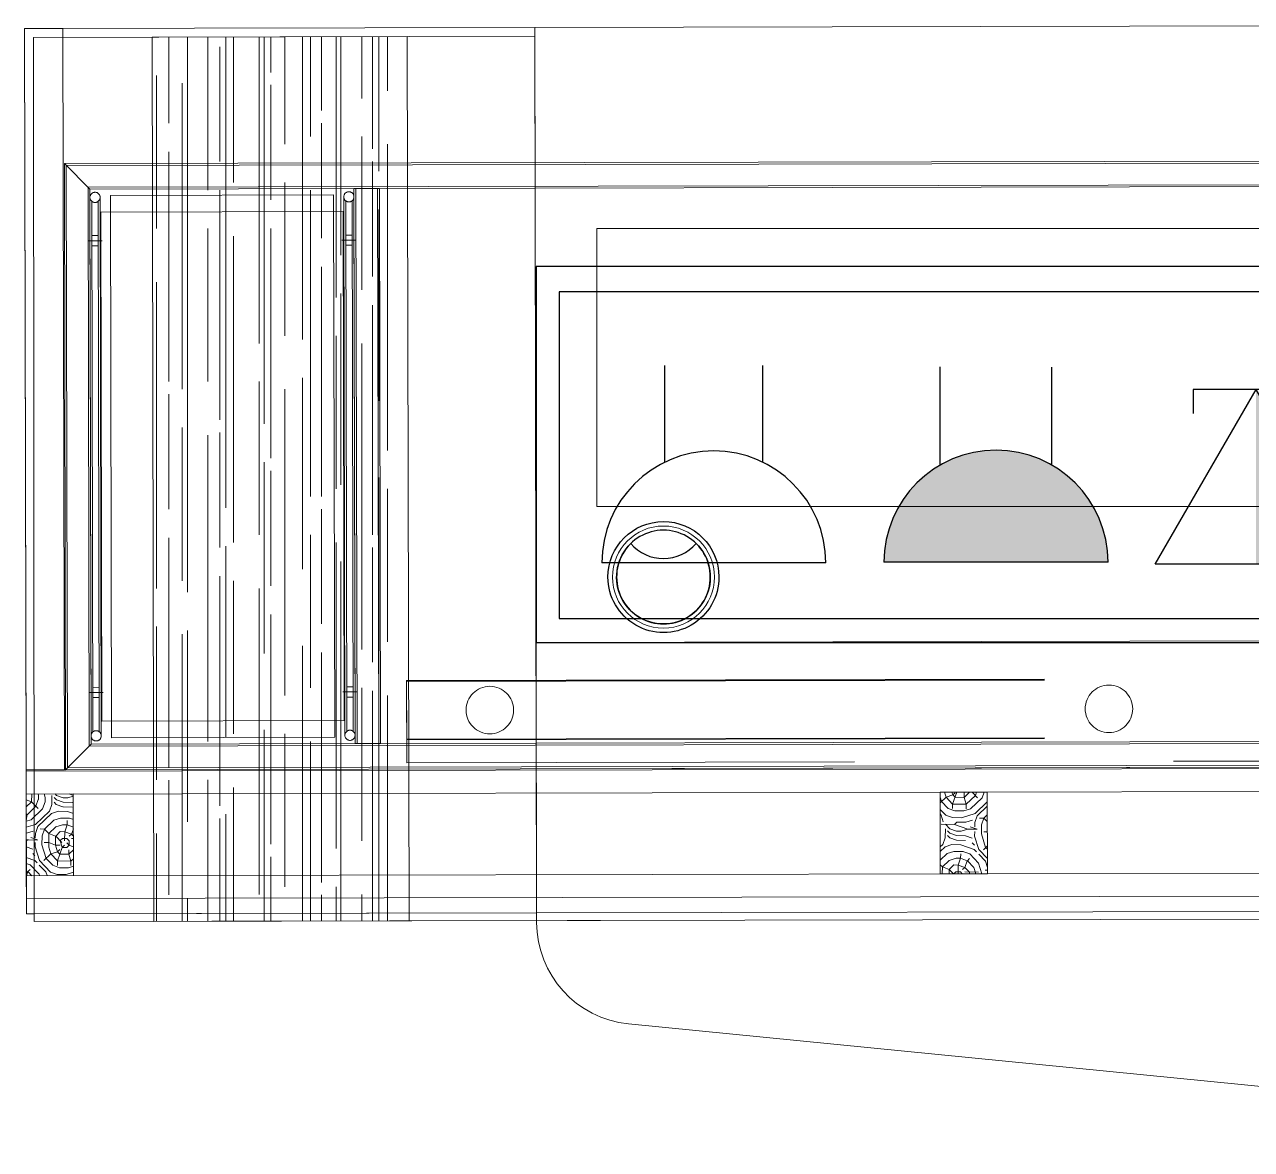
# Model space of a CAD drawing. Header units: inches. Extents: x 78 to 199, y 70 to 92.
# Drawn here: x 94.101 to 95.063, y 76.426 to 77.308 of the extents above; entities that cross this region are included whole.
import ezdxf
from ezdxf.enums import TextEntityAlignment as Align

# ---------------------------------------------------------------- set-up
doc = ezdxf.new("R2010")
doc.units = ezdxf.units.IN
doc.header["$MEASUREMENT"] = 0
for name, pattern in [('ACAD_ISO02W100', [15, 12, -3]), ('DASHED', [0.75, 0.5, -0.25]), ('DGN Style 5', [15.868117, 6.800621, -9.067495])]:
    doc.linetypes.add(name, pattern=pattern)
for name, color, linetype in [('1501', 6, 'Continuous'), ('A002_Pen02', 2, 'Continuous'), ('DIM', 152, 'Continuous'), ('EL. BLOCK', 3, 'Continuous'), ('ELE-OBJ', 7, 'Continuous'), ('ELEC-NORMAL', 7, 'Continuous'), ('Elevation', 1, 'Continuous'), ('L.C Risers', 130, 'Continuous'), ('PW', 4, 'Continuous')]:
    doc.layers.add(name, color=color, linetype=linetype)
for name, color, linetype, lineweight in [('A-FURNITURE', 2, 'Continuous', 0), ('ELECTRICAL', 3, 'Continuous', 9), ('FURN-LIGHT-EEE', 2, 'Continuous', 18), ('HATCH-EEE', 6, 'Continuous', 9)]:
    doc.layers.add(name, color=color, linetype=linetype, lineweight=lineweight)
doc.layers.add('GOLDCLADDING', color=7, linetype='Continuous', true_color=0xffc20a)
doc.styles.add('ROMANS', font='romans.shx')

# ---------------------------------------------------------------- blocks, each defined once
blk = doc.blocks.new('YJYJJYJTYJTY')
at = {"color": 252, "lineweight": 0, "ltscale": 3}
for p, q in [((-1.1351, 4.42137, -0.07909), (-0.7351, 4.42219, -0.07909)), ((-1.13366, 3.72736, -0.07909), (-1.1351, 4.42137, -0.07909)), ((-1.12808, 4.41438, -0.07909), (-0.73508, 4.41519, -0.07909)), ((-1.03508, 4.41457, -0.07909), (-0.83508, 4.41498, -0.07909)), ((-0.83508, 4.41498, -0.07909), (-0.83365, 3.72199, -0.07909)), ((0.3349, 4.42441, -0.07909), (-0.7351, 4.42219, -0.07909)), ((-0.7351, 4.42219, -0.07909), (-0.73366, 3.72819, -0.07909)), ((-0.7351, 4.42219, -0.07909), (-0.73389, 3.84119, -0.07909)), ((-0.73508, 4.41519, -0.07909), (-0.7351, 4.42219, -0.07909)), ((-0.73508, 4.41519, -0.07909), (-0.73366, 3.72819, -0.07909)), ((-1.12766, 3.72738, -0.07909), (-1.12808, 4.41438, -0.07909)), ((-1.03365, 3.72157, -0.07909), (-1.03508, 4.41457, -0.07909)), ((-0.73389, 3.84119, -0.07909), (0.3361, 3.84341, -0.07909)), ((-0.73366, 3.72819, -0.07909), (-1.13366, 3.72736, -0.07909)), ((-0.73366, 3.72819, -0.07909), (-1.12766, 3.72738, -0.07909)), ((-0.68365, 3.7223, -0.07909), (-1.12765, 3.72138, -0.07909)), ((-0.83365, 3.72199, -0.07909), (-1.03365, 3.72157, -0.07909))]:
    blk.add_line(p, q, dxfattribs=at)
at = {"color": 252, "linetype": 'DASHED', "lineweight": 0, "ltscale": 30}
for p, q in [((-1.1351, 4.42136, -0.07909), (-1.1051, 4.42142, -0.07909)), ((-1.13389, 3.84036, -0.07909), (-1.1351, 4.42136, -0.07909)), ((-1.1051, 4.42142, -0.07909), (-1.10389, 3.84043, -0.07909)), ((0.33611, 3.84241, -0.07909), (-1.13389, 3.83936, -0.07909)), ((-1.10389, 3.84043, -0.07909), (-1.13389, 3.84036, -0.07909)), ((-1.13389, 3.83936, -0.07909), (-1.13385, 3.82136, -0.07909)), ((-1.13385, 3.82136, -0.07909), (0.33614, 3.82441, -0.07909)), ((-1.09685, 3.82144, -0.07909), (-1.13385, 3.82136, -0.07909)), ((-1.13385, 3.82136, -0.07909), (-1.13372, 3.75736, -0.07909)), ((-1.09672, 3.75744, -0.07909), (-1.09685, 3.82144, -0.07909)), ((-0.41736, 3.82285, -0.07909), (-0.38036, 3.82292, -0.07909)), ((-0.41722, 3.75885, -0.07909), (-0.41736, 3.82285, -0.07909)), ((-0.38036, 3.82292, -0.07909), (-0.38022, 3.75892, -0.07909)), ((-1.13372, 3.75736, -0.07909), (0.33628, 3.76041, -0.07909)), ((-1.13372, 3.75736, -0.07909), (-1.09672, 3.75744, -0.07909)), ((-1.13368, 3.73936, -0.07909), (-1.13372, 3.75736, -0.07909)), ((-0.38022, 3.75892, -0.07909), (-0.41722, 3.75885, -0.07909)), ((0.33631, 3.74241, -0.07909), (-1.13368, 3.73936, -0.07909)), ((0.33631, 3.74241, -0.07909), (-1.13368, 3.73936, -0.07909)), ((-1.13368, 3.73936, -0.07909), (-1.13366, 3.72736, -0.07909)), ((-1.13366, 3.72736, -0.07909), (-1.12766, 3.72738, -0.07909)), ((-1.12766, 3.72738, -0.07909), (-1.12765, 3.72138, -0.07909)), ((-1.12765, 3.72138, -0.07909), (0.33035, 3.7244, -0.07909)), ((-0.73366, 3.72819, -0.07909), (0.33034, 3.7304, -0.07909))]:
    blk.add_line(p, q, dxfattribs=at)
at = {"color": 252, "linetype": 'ACAD_ISO02W100', "lineweight": 0, "ltscale": 3}
for p, q in [((-1.10388, 4.31543, -0.07909), (0.30412, 4.31834, -0.07909)), ((-1.08384, 4.29547, -0.07909), (-1.10388, 4.31543, -0.07909)), ((-1.10289, 3.84043, -0.07909), (-1.10388, 4.31543, -0.07909)), ((-1.10237, 4.31393, -0.07909), (0.30262, 4.31684, -0.07909)), ((-1.1014, 3.84193, -0.07909), (-1.10237, 4.31393, -0.07909)), ((-1.08534, 4.29697, -0.07909), (0.28566, 4.2998, -0.07909)), ((-1.08443, 3.85897, -0.07909), (-1.08534, 4.29697, -0.07909)), ((-1.08384, 4.29547, -0.07909), (0.28416, 4.2983, -0.07909)), ((-1.08293, 3.86047, -0.07909), (-1.08384, 4.29547, -0.07909)), ((-0.85684, 4.29594, -0.07909), (-0.87684, 4.2959, -0.07909)), ((-0.87684, 4.2959, -0.07909), (-0.87594, 3.8609, -0.07909)), ((-0.87444, 3.8609, -0.07909), (-0.87534, 4.2959, -0.07909)), ((-0.85744, 3.86094, -0.07909), (-0.85834, 4.29594, -0.07909)), ((-0.85594, 3.86094, -0.07909), (-0.85684, 4.29594, -0.07909)), ((-1.08293, 3.86047, -0.07909), (-1.10289, 3.84043, -0.07909)), ((0.28657, 3.86181, -0.07909), (-1.08443, 3.85897, -0.07909)), ((0.28506, 3.8633, -0.07909), (-1.08293, 3.86047, -0.07909)), ((-0.87594, 3.8609, -0.07909), (-0.85594, 3.86094, -0.07909)), ((0.3051, 3.84334, -0.07909), (-1.10289, 3.84043, -0.07909)), ((0.3036, 3.84484, -0.07909), (-1.1014, 3.84193, -0.07909))]:
    blk.add_line(p, q, dxfattribs=at)
at = {"color": 252, "linetype": 'DGN Style 5', "lineweight": 0, "ltscale": 3}
for p, q in [((-1.06782, 4.2905, -0.07909), (-0.89282, 4.29086, -0.07909)), ((-1.06695, 3.8655, -0.07909), (-1.06782, 4.2905, -0.07909)), ((-0.89282, 4.29086, -0.07909), (-0.89195, 3.86586, -0.07909)), ((-1.08295, 3.86697, -0.07909), (-1.08382, 4.28897, -0.07909)), ((-1.08146, 3.8701, -0.07909), (-1.08231, 4.28585, -0.07909)), ((-1.07732, 4.28586, -0.07909), (-1.07646, 3.87011, -0.07909)), ((-1.07582, 4.28898, -0.07909), (-1.07495, 3.86699, -0.07909)), ((-0.88482, 4.28938, -0.07909), (-0.88395, 3.86738, -0.07909)), ((-0.88331, 4.28626, -0.07909), (-0.88245, 3.87051, -0.07909)), ((-0.87746, 3.87052, -0.07909), (-0.87831, 4.28627, -0.07909)), ((-0.87595, 3.8674, -0.07909), (-0.87682, 4.2894, -0.07909)), ((-1.0753, 4.27749, -0.07909), (-0.8853, 4.27788, -0.07909)), ((-1.07447, 3.87849, -0.07909), (-1.0753, 4.27749, -0.07909)), ((-0.8853, 4.27788, -0.07909), (-0.88447, 3.87888, -0.07909)), ((-1.07425, 4.25499, -0.07909), (-1.08525, 4.25497, -0.07909)), ((-0.88625, 4.25538, -0.07909), (-0.87525, 4.2554, -0.07909)), ((-1.07352, 3.90099, -0.07909), (-1.08452, 3.90096, -0.07909)), ((-0.88552, 3.90138, -0.07909), (-0.87452, 3.9014, -0.07909)), ((-0.88447, 3.87888, -0.07909), (-1.07447, 3.87849, -0.07909)), ((-1.08145, 3.8701, -0.07909), (-1.08146, 3.8701, -0.07909)), ((-0.87746, 3.87052, -0.07909), (-0.87746, 3.87052, -0.07909)), ((-0.89195, 3.86586, -0.07909), (-1.06695, 3.8655, -0.07909))]:
    blk.add_line(p, q, dxfattribs=at)
at = {"color": 252, "linetype": 'DASHED', "lineweight": 0}
for p, q in [((-0.83554, 3.91029, -0.07909), (0.26555, 3.91256, -0.07909)), ((-0.83554, 3.90997, -0.07909), (0.26555, 3.91223, -0.07909)), ((-0.83554, 3.90997, -0.07909), (0.26555, 3.91223, -0.07909)), ((-0.83554, 3.90964, -0.07909), (0.26555, 3.91191, -0.07909)), ((-0.83554, 3.91029, -0.07909), (-0.83544, 3.86375, -0.07909)), ((-0.8354, 3.84579, -0.07909), (-0.83553, 3.9085, -0.07909)), ((-0.83544, 3.8644, -0.07909), (0.26565, 3.86667, -0.07909)), ((-0.83544, 3.86375, -0.07909), (0.26565, 3.86602, -0.07909)), ((0.26568, 3.84805, -0.07909), (-0.8354, 3.84579, -0.07909))]:
    blk.add_line(p, q, dxfattribs=at)
at = {"color": 252, "linetype": 'Continuous', "lineweight": 0}
for p, q in [((-1.1295, 3.82137, -0.07909), (-1.12962, 3.81534, -0.07909)), ((-1.12447, 3.82138, -0.07909), (-1.12421, 3.82054, -0.07909)), ((-1.12421, 3.82054, -0.07909), (-1.12428, 3.817, -0.07909)), ((-1.11979, 3.82139, -0.07909), (-1.11894, 3.81867, -0.07909)), ((-1.11895, 3.81867, -0.07909), (-1.11901, 3.81513, -0.07909)), ((-1.11361, 3.82033, -0.07909), (-1.11375, 3.81326, -0.07909)), ((-1.11118, 3.82141, -0.07909), (-1.11007, 3.82027, -0.07909)), ((-1.11008, 3.82027, -0.07909), (-1.10482, 3.81839, -0.07909)), ((-1.10126, 3.81833, -0.07909), (-1.09685, 3.8197, -0.07909)), ((-1.10001, 3.82143, -0.07909), (-1.09685, 3.82031, -0.07909)), ((-0.41735, 3.81889, -0.07909), (-0.41628, 3.81548, -0.07909)), ((-0.41268, 3.81895, -0.07909), (-0.41734, 3.81447, -0.07909)), ((-0.4139, 3.82285, -0.07909), (-0.41268, 3.81894, -0.07909)), ((-0.41268, 3.81895, -0.07909), (-0.40748, 3.81354, -0.07909)), ((-0.41267, 3.81895, -0.07909), (-0.40734, 3.82061, -0.07909)), ((-0.40805, 3.82287, -0.07909), (-0.40734, 3.82061, -0.07909)), ((-0.40417, 3.82287, -0.07909), (-0.40749, 3.81353, -0.07909)), ((-0.40554, 3.82234, -0.07909), (-0.40734, 3.82061, -0.07909)), ((-0.40734, 3.82061, -0.07909), (-0.40561, 3.81881, -0.07909)), ((-0.4056, 3.81881, -0.07909), (-0.39853, 3.81867, -0.07909)), ((-0.39415, 3.8229, -0.07909), (-0.39854, 3.81867, -0.07909)), ((-0.39847, 3.8222, -0.07909), (-0.39854, 3.81867, -0.07909)), ((-0.39854, 3.81867, -0.07909), (-0.39687, 3.81333, -0.07909)), ((-0.38967, 3.82027, -0.07909), (-0.39688, 3.81333, -0.07909)), ((-0.3922, 3.8229, -0.07909), (-0.38794, 3.81846, -0.07909)), ((-0.38874, 3.82291, -0.07909), (-0.38968, 3.82026, -0.07909)), ((-0.3828, 3.82292, -0.07909), (-0.38441, 3.81839, -0.07909)), ((-1.13384, 3.81684, -0.07909), (-1.12963, 3.81534, -0.07909)), ((-1.12962, 3.81534, -0.07909), (-1.13383, 3.81129, -0.07909)), ((-1.12615, 3.81174, -0.07909), (-1.13336, 3.80481, -0.07909)), ((-1.12089, 3.80987, -0.07909), (-1.1299, 3.8012, -0.07909)), ((-1.12962, 3.81534, -0.07909), (-1.12442, 3.80994, -0.07909)), ((-1.12429, 3.817, -0.07909), (-1.12616, 3.81173, -0.07909)), ((-1.11902, 3.81513, -0.07909), (-1.12089, 3.80986, -0.07909)), ((-1.11376, 3.81326, -0.07909), (-1.11563, 3.80799, -0.07909)), ((-1.11194, 3.815, -0.07909), (-1.11021, 3.8132, -0.07909)), ((-1.11188, 3.81853, -0.07909), (-1.11014, 3.81673, -0.07909)), ((-1.11022, 3.8132, -0.07909), (-1.10495, 3.81132, -0.07909)), ((-1.11015, 3.81673, -0.07909), (-1.10489, 3.81486, -0.07909)), ((-1.10494, 3.81133, -0.07909), (-1.09787, 3.81119, -0.07909)), ((-1.10487, 3.81486, -0.07909), (-1.0978, 3.81472, -0.07909)), ((-1.1048, 3.81839, -0.07909), (-1.10127, 3.81833, -0.07909)), ((-1.09782, 3.81472, -0.07909), (-1.09684, 3.81437, -0.07909)), ((-0.41733, 3.80935, -0.07909), (-0.41296, 3.80481, -0.07909)), ((-0.41628, 3.81548, -0.07909), (-0.41108, 3.81008, -0.07909)), ((-0.4111, 3.81008, -0.07909), (-0.40583, 3.8082, -0.07909)), ((-0.40748, 3.81354, -0.07909), (-0.40755, 3.81, -0.07909)), ((-0.40748, 3.81354, -0.07909), (-0.39687, 3.81333, -0.07909)), ((-0.39874, 3.80807, -0.07909), (-0.3934, 3.80973, -0.07909)), ((-0.39688, 3.81333, -0.07909), (-0.39695, 3.8098, -0.07909)), ((-0.3844, 3.81839, -0.07909), (-0.39341, 3.80973, -0.07909)), ((-0.38034, 3.81536, -0.07909), (-0.38994, 3.80613, -0.07909)), ((-0.38033, 3.8119, -0.07909), (-0.38821, 3.80432, -0.07909)), ((-1.13382, 3.80629, -0.07909), (-1.13336, 3.8048, -0.07909)), ((-1.13382, 3.80482, -0.07909), (-1.13336, 3.80481, -0.07909)), ((-1.13381, 3.79998, -0.07909), (-1.12989, 3.80121, -0.07909)), ((-1.13336, 3.8048, -0.07909), (-1.13343, 3.80127, -0.07909)), ((-1.11562, 3.808, -0.07909), (-1.12643, 3.7976, -0.07909)), ((-1.11388, 3.8062, -0.07909), (-1.1247, 3.7958, -0.07909)), ((-1.11222, 3.80086, -0.07909), (-1.11943, 3.79393, -0.07909)), ((-1.11388, 3.8062, -0.07909), (-1.10854, 3.80786, -0.07909)), ((-1.11221, 3.80086, -0.07909), (-1.10688, 3.80252, -0.07909)), ((-1.10854, 3.80786, -0.07909), (-1.10147, 3.80772, -0.07909)), ((-1.10688, 3.80252, -0.07909), (-1.09981, 3.80238, -0.07909)), ((-1.10162, 3.80065, -0.07909), (-1.10169, 3.79711, -0.07909)), ((-1.10149, 3.80772, -0.07909), (-1.09682, 3.80606, -0.07909)), ((-1.09982, 3.80238, -0.07909), (-1.09681, 3.80131, -0.07909)), ((-0.41732, 3.80574, -0.07909), (-0.41649, 3.80488, -0.07909)), ((-0.41649, 3.80487, -0.07909), (-0.41482, 3.79954, -0.07909)), ((-0.41297, 3.80481, -0.07909), (-0.4077, 3.80294, -0.07909)), ((-0.40768, 3.80294, -0.07909), (-0.40061, 3.8028, -0.07909)), ((-0.40581, 3.8082, -0.07909), (-0.39874, 3.80807, -0.07909)), ((-0.40061, 3.8028, -0.07909), (-0.38994, 3.80613, -0.07909)), ((-0.39714, 3.7992, -0.07909), (-0.39181, 3.80086, -0.07909)), ((-0.38822, 3.80432, -0.07909), (-0.39009, 3.79905, -0.07909)), ((-0.38647, 3.80252, -0.07909), (-0.38294, 3.80245, -0.07909)), ((-0.38295, 3.80245, -0.07909), (-0.38482, 3.79718, -0.07909)), ((-0.38032, 3.80498, -0.07909), (-0.38294, 3.80245, -0.07909)), ((-0.38294, 3.80245, -0.07909), (-0.38031, 3.79971, -0.07909)), ((-1.1338, 3.7953, -0.07909), (-1.12642, 3.7976, -0.07909)), ((-1.13379, 3.79067, -0.07909), (-1.13363, 3.79067, -0.07909)), ((-1.13363, 3.79067, -0.07909), (-1.12829, 3.79233, -0.07909)), ((-1.12657, 3.79053, -0.07909), (-1.12664, 3.78699, -0.07909)), ((-1.12471, 3.79579, -0.07909), (-1.12658, 3.79052, -0.07909)), ((-1.12296, 3.794, -0.07909), (-1.11942, 3.79393, -0.07909)), ((-1.11944, 3.79392, -0.07909), (-1.12131, 3.78865, -0.07909)), ((-1.11943, 3.79393, -0.07909), (-1.11596, 3.79032, -0.07909)), ((-1.11596, 3.79032, -0.07909), (-1.11617, 3.77972, -0.07909)), ((-1.11597, 3.79032, -0.07909), (-1.11071, 3.78845, -0.07909)), ((-1.11056, 3.79552, -0.07909), (-1.11596, 3.79032, -0.07909)), ((-1.10709, 3.79192, -0.07909), (-1.11069, 3.78845, -0.07909)), ((-1.11055, 3.79552, -0.07909), (-1.10521, 3.79719, -0.07909)), ((-1.10709, 3.79192, -0.07909), (-1.10355, 3.79185, -0.07909)), ((-1.10521, 3.79719, -0.07909), (-1.10168, 3.79712, -0.07909)), ((-1.10356, 3.79185, -0.07909), (-1.10369, 3.78478, -0.07909)), ((-1.10169, 3.79711, -0.07909), (-1.10357, 3.79184, -0.07909)), ((-1.10357, 3.79185, -0.07909), (-1.0983, 3.78998, -0.07909)), ((-1.1017, 3.79712, -0.07909), (-1.0968, 3.79538, -0.07909)), ((-1.09829, 3.78998, -0.07909), (-1.10009, 3.78824, -0.07909)), ((-1.0968, 3.79419, -0.07909), (-1.0983, 3.78997, -0.07909)), ((-1.09829, 3.78998, -0.07909), (-1.09679, 3.78841, -0.07909)), ((-0.41662, 3.79781, -0.07909), (-0.40602, 3.7976, -0.07909)), ((-0.41316, 3.7942, -0.07909), (-0.4133, 3.78713, -0.07909)), ((-0.41309, 3.79774, -0.07909), (-0.40963, 3.79413, -0.07909)), ((-0.41143, 3.7924, -0.07909), (-0.4097, 3.7906, -0.07909)), ((-0.40971, 3.7906, -0.07909), (-0.40444, 3.78873, -0.07909)), ((-0.40964, 3.79413, -0.07909), (-0.40437, 3.79226, -0.07909)), ((-0.40603, 3.7976, -0.07909), (-0.3955, 3.79386, -0.07909)), ((-0.40422, 3.79933, -0.07909), (-0.40602, 3.7976, -0.07909)), ((-0.40435, 3.79226, -0.07909), (-0.40082, 3.79219, -0.07909)), ((-0.40422, 3.79933, -0.07909), (-0.39715, 3.79919, -0.07909)), ((-0.40082, 3.7922, -0.07909), (-0.39548, 3.79386, -0.07909)), ((-0.39548, 3.79386, -0.07909), (-0.38841, 3.79372, -0.07909)), ((-0.39364, 3.79577, -0.07909), (-0.38837, 3.7939, -0.07909)), ((-0.39022, 3.79198, -0.07909), (-0.39029, 3.78845, -0.07909)), ((-0.39008, 3.79905, -0.07909), (-0.39015, 3.79552, -0.07909)), ((-0.38482, 3.79718, -0.07909), (-0.38495, 3.79011, -0.07909)), ((-0.38495, 3.79011, -0.07909), (-0.38162, 3.77944, -0.07909)), ((-0.38315, 3.79185, -0.07909), (-0.38029, 3.79179, -0.07909)), ((-1.13378, 3.78597, -0.07909), (-1.13198, 3.78533, -0.07909)), ((-1.13378, 3.78477, -0.07909), (-1.13197, 3.78533, -0.07909)), ((-1.13197, 3.78533, -0.07909), (-1.1249, 3.78519, -0.07909)), ((-1.13012, 3.78724, -0.07909), (-1.12485, 3.78537, -0.07909)), ((-1.12671, 3.78346, -0.07909), (-1.12677, 3.77992, -0.07909)), ((-1.1213, 3.78866, -0.07909), (-1.12144, 3.78159, -0.07909)), ((-1.12144, 3.78159, -0.07909), (-1.11811, 3.77091, -0.07909)), ((-1.11963, 3.78332, -0.07909), (-1.1161, 3.78325, -0.07909)), ((-1.11611, 3.78325, -0.07909), (-1.11084, 3.78138, -0.07909)), ((-1.1107, 3.78845, -0.07909), (-1.11083, 3.78138, -0.07909)), ((-1.11083, 3.78138, -0.07909), (-1.10729, 3.78131, -0.07909)), ((-1.11083, 3.78138, -0.07909), (-1.10917, 3.77604, -0.07909)), ((-1.11069, 3.78845, -0.07909), (-1.10584, 3.78341, -0.07909)), ((-1.10543, 3.78658, -0.07909), (-1.10723, 3.78485, -0.07909)), ((-1.10723, 3.78484, -0.07909), (-1.10556, 3.77951, -0.07909)), ((-1.10376, 3.78124, -0.07909), (-1.10557, 3.77951, -0.07909)), ((-1.10542, 3.78658, -0.07909), (-1.10189, 3.78651, -0.07909)), ((-1.10023, 3.78118, -0.07909), (-1.10203, 3.77944, -0.07909)), ((-1.10196, 3.78298, -0.07909), (-1.10023, 3.78118, -0.07909)), ((-1.10189, 3.78651, -0.07909), (-1.10016, 3.78471, -0.07909)), ((-1.10024, 3.78118, -0.07909), (-1.09677, 3.77994, -0.07909)), ((-1.10016, 3.78471, -0.07909), (-1.10023, 3.78117, -0.07909)), ((-1.09835, 3.78644, -0.07909), (-1.09678, 3.78641, -0.07909)), ((-0.41517, 3.78187, -0.07909), (-0.41727, 3.77985, -0.07909)), ((-0.41331, 3.78712, -0.07909), (-0.41518, 3.78186, -0.07909)), ((-0.41343, 3.78007, -0.07909), (-0.40809, 3.78173, -0.07909)), ((-0.4115, 3.78887, -0.07909), (-0.40977, 3.78706, -0.07909)), ((-0.40978, 3.78706, -0.07909), (-0.40451, 3.78519, -0.07909)), ((-0.4081, 3.78173, -0.07909), (-0.40103, 3.78159, -0.07909)), ((-0.40449, 3.78519, -0.07909), (-0.39742, 3.78506, -0.07909)), ((-0.40442, 3.78873, -0.07909), (-0.39735, 3.78859, -0.07909)), ((-0.40104, 3.78159, -0.07909), (-0.39051, 3.77785, -0.07909)), ((-0.39737, 3.78859, -0.07909), (-0.3921, 3.78672, -0.07909)), ((-0.39216, 3.78318, -0.07909), (-0.39043, 3.78138, -0.07909)), ((-0.39029, 3.78845, -0.07909), (-0.38696, 3.77777, -0.07909)), ((-0.38027, 3.78075, -0.07909), (-0.38343, 3.77771, -0.07909)), ((-1.13377, 3.78003, -0.07909), (-1.12859, 3.77819, -0.07909)), ((-1.13375, 3.77172, -0.07909), (-1.12699, 3.76932, -0.07909)), ((-1.12865, 3.77466, -0.07909), (-1.12691, 3.77286, -0.07909)), ((-1.12677, 3.77992, -0.07909), (-1.12344, 3.76925, -0.07909)), ((-1.11451, 3.77438, -0.07909), (-1.11991, 3.76918, -0.07909)), ((-1.11811, 3.77092, -0.07909), (-1.11291, 3.76551, -0.07909)), ((-1.11617, 3.77971, -0.07909), (-1.1145, 3.77438, -0.07909)), ((-1.11451, 3.77438, -0.07909), (-1.10931, 3.76898, -0.07909)), ((-1.1145, 3.77438, -0.07909), (-1.10916, 3.77605, -0.07909)), ((-1.10557, 3.7795, -0.07909), (-1.10932, 3.76897, -0.07909)), ((-1.10737, 3.77778, -0.07909), (-1.10917, 3.77605, -0.07909)), ((-1.10917, 3.77605, -0.07909), (-1.10744, 3.77424, -0.07909)), ((-1.10743, 3.77424, -0.07909), (-1.10036, 3.77411, -0.07909)), ((-1.10556, 3.77951, -0.07909), (-1.10202, 3.77944, -0.07909)), ((-1.1003, 3.77764, -0.07909), (-1.10037, 3.7741, -0.07909)), ((-1.09676, 3.77757, -0.07909), (-1.10037, 3.77411, -0.07909)), ((-1.10036, 3.7741, -0.07909), (-1.0987, 3.76876, -0.07909)), ((-1.09675, 3.77065, -0.07909), (-1.0987, 3.76877, -0.07909)), ((-0.41344, 3.78006, -0.07909), (-0.41726, 3.77639, -0.07909)), ((-0.41178, 3.77473, -0.07909), (-0.41724, 3.76947, -0.07909)), ((-0.41177, 3.77473, -0.07909), (-0.40643, 3.77639, -0.07909)), ((-0.4101, 3.76939, -0.07909), (-0.40477, 3.77106, -0.07909)), ((-0.40643, 3.77639, -0.07909), (-0.39936, 3.77625, -0.07909)), ((-0.40477, 3.77105, -0.07909), (-0.40123, 3.77098, -0.07909)), ((-0.40125, 3.77098, -0.07909), (-0.40312, 3.76571, -0.07909)), ((-0.40125, 3.77098, -0.07909), (-0.39598, 3.76911, -0.07909)), ((-0.40117, 3.77452, -0.07909), (-0.40124, 3.77098, -0.07909)), ((-0.39938, 3.77625, -0.07909), (-0.39411, 3.77438, -0.07909)), ((-0.39417, 3.77085, -0.07909), (-0.39597, 3.76911, -0.07909)), ((-0.3941, 3.77438, -0.07909), (-0.38717, 3.76717, -0.07909)), ((-0.3905, 3.77785, -0.07909), (-0.38876, 3.77605, -0.07909)), ((-0.38703, 3.77424, -0.07909), (-0.38183, 3.76884, -0.07909)), ((-0.38696, 3.77778, -0.07909), (-0.38025, 3.7708, -0.07909)), ((-0.38163, 3.77944, -0.07909), (-0.38026, 3.77803, -0.07909)), ((-1.13374, 3.76697, -0.07909), (-1.1306, 3.76585, -0.07909)), ((-1.13373, 3.76104, -0.07909), (-1.13247, 3.76059, -0.07909)), ((-1.13065, 3.76232, -0.07909), (-1.13246, 3.76059, -0.07909)), ((-1.13059, 3.76585, -0.07909), (-1.12365, 3.75865, -0.07909)), ((-1.12698, 3.76932, -0.07909), (-1.12525, 3.76752, -0.07909)), ((-1.12352, 3.76572, -0.07909), (-1.11832, 3.76031, -0.07909)), ((-1.12345, 3.76925, -0.07909), (-1.11478, 3.76024, -0.07909)), ((-1.11292, 3.76551, -0.07909), (-1.10765, 3.76364, -0.07909)), ((-1.10931, 3.76897, -0.07909), (-1.10938, 3.76544, -0.07909)), ((-1.1093, 3.76898, -0.07909), (-1.0987, 3.76877, -0.07909)), ((-1.10764, 3.76364, -0.07909), (-1.10057, 3.7635, -0.07909)), ((-1.10057, 3.7635, -0.07909), (-1.09674, 3.7647, -0.07909)), ((-1.0987, 3.76877, -0.07909), (-1.09877, 3.76523, -0.07909)), ((-0.41724, 3.76598, -0.07909), (-0.41552, 3.76419, -0.07909)), ((-0.41552, 3.76419, -0.07909), (-0.41562, 3.75885, -0.07909)), ((-0.41553, 3.76419, -0.07909), (-0.41026, 3.76232, -0.07909)), ((-0.41011, 3.76939, -0.07909), (-0.41552, 3.76419, -0.07909)), ((-0.41025, 3.76232, -0.07909), (-0.41032, 3.75886, -0.07909)), ((-0.40665, 3.76579, -0.07909), (-0.41025, 3.76232, -0.07909)), ((-0.41025, 3.76232, -0.07909), (-0.40693, 3.75887, -0.07909)), ((-0.40664, 3.76579, -0.07909), (-0.4031, 3.76572, -0.07909)), ((-0.40311, 3.76571, -0.07909), (-0.40324, 3.75888, -0.07909)), ((-0.40312, 3.76572, -0.07909), (-0.39785, 3.76385, -0.07909)), ((-0.39784, 3.76385, -0.07909), (-0.39964, 3.76211, -0.07909)), ((-0.39598, 3.76911, -0.07909), (-0.39785, 3.76384, -0.07909)), ((-0.39784, 3.76385, -0.07909), (-0.39438, 3.76024, -0.07909)), ((-0.39597, 3.76911, -0.07909), (-0.39077, 3.76371, -0.07909)), ((-0.39077, 3.7637, -0.07909), (-0.38927, 3.75891, -0.07909)), ((-0.38717, 3.76717, -0.07909), (-0.38459, 3.75892, -0.07909)), ((-0.38196, 3.76177, -0.07909), (-0.38023, 3.76173, -0.07909)), ((-0.38183, 3.76883, -0.07909), (-0.38023, 3.76371, -0.07909)), ((-1.13247, 3.76058, -0.07909), (-1.13361, 3.75736, -0.07909)), ((-1.13246, 3.76059, -0.07909), (-1.12937, 3.75737, -0.07909)), ((-1.12365, 3.75864, -0.07909), (-1.12326, 3.75739, -0.07909)), ((-1.11831, 3.76031, -0.07909), (-1.11741, 3.7574, -0.07909)), ((-1.11479, 3.76024, -0.07909), (-1.10952, 3.75837, -0.07909)), ((-1.10951, 3.75837, -0.07909), (-1.10244, 3.75823, -0.07909)), ((-1.10244, 3.75824, -0.07909), (-1.09673, 3.76002, -0.07909)), ((-0.40498, 3.76045, -0.07909), (-0.40662, 3.75887, -0.07909)), ((-0.40498, 3.76045, -0.07909), (-0.40144, 3.76038, -0.07909)), ((-0.40145, 3.76038, -0.07909), (-0.40001, 3.75888, -0.07909)), ((-0.39791, 3.76031, -0.07909), (-0.3873, 3.7601, -0.07909)), ((-0.39438, 3.76024, -0.07909), (-0.3944, 3.7589, -0.07909))]:
    blk.add_line(p, q, dxfattribs=at)
at = {"color": 252, "linetype": 'DGN Style 5', "lineweight": 0, "ltscale": 3}
for centre in [(-1.07982, 4.28898, -0.07909), (-0.88082, 4.28939, -0.07909), (-1.07895, 3.86698, -0.07909), (-0.87995, 3.86739, -0.07909)]:
    blk.add_circle(centre, 0.004, dxfattribs=at)
at = {"color": 252, "linetype": 'ACAD_ISO02W100', "lineweight": 0, "ltscale": 3}
blk.add_circle((-0.6342, 3.9914, -0.07909), 0.04, dxfattribs=at)
at = {"color": 252, "linetype": 'DASHED', "lineweight": 0}
for centre in [(-0.77034, 3.88715, -0.07909), (-0.28495, 3.88816, -0.07909)]:
    blk.add_circle(centre, 0.01862, dxfattribs=at)
at = {"color": 252, "linetype": 'DGN Style 5', "lineweight": 0, "ltscale": 3}
for centre, start, end in [((-1.07982, 4.28898, -0.07909), 231.43615, 270.11833), ((-1.07982, 4.28898, -0.07909), 270.11833, 308.76029), ((-0.88082, 4.28939, -0.07909), 231.47638, 270.11833), ((-0.88082, 4.28939, -0.07909), 270.11833, 308.80052), ((-1.07895, 3.86698, -0.07909), 90.11833, 128.76029), ((-1.07895, 3.86698, -0.07909), 51.47638, 90.11833), ((-0.87995, 3.86739, -0.07909), 90.11833, 128.76029), ((-0.87995, 3.86739, -0.07909), 51.47638, 90.11833)]:
    blk.add_arc(centre, 0.004, start, end, dxfattribs=at)
at = {"layer": '1501', "color": 252, "elevation": -0.07909}
blk.add_lwpolyline([(-0.65988, 4.01767, 0.461701), (-0.60864, 4.01778, -2.461701)], format="xyb", close=True, dxfattribs=at)
at = {"layer": 'A-FURNITURE', "color": 252}
for p, q in [((0.09875, 4.26452, -0.07909), (-0.68637, 4.26452, -0.07909)), ((-0.68637, 4.26452, -0.07909), (-0.68637, 4.04664, -0.07909)), ((-0.68637, 4.04664, -0.07909), (0.09875, 4.04664, -0.07909))]:
    blk.add_line(p, q, dxfattribs=at)
at = {"layer": 'A002_Pen02', "color": 252, "linetype": 'DGN Style 5', "lineweight": 0}
for p, q in [((-1.07726, 4.25898, -0.07909), (-1.08226, 4.25897, -0.07909)), ((-0.88326, 4.25938, -0.07909), (-0.87826, 4.25939, -0.07909)), ((-1.07724, 4.25098, -0.07909), (-1.08224, 4.25097, -0.07909)), ((-0.88324, 4.25138, -0.07909), (-0.87824, 4.25139, -0.07909)), ((-0.88253, 3.90538, -0.07909), (-0.87753, 3.90539, -0.07909)), ((-1.07653, 3.90498, -0.07909), (-1.08153, 3.90497, -0.07909)), ((-1.07651, 3.89698, -0.07909), (-1.08151, 3.89697, -0.07909)), ((-0.88251, 3.89738, -0.07909), (-0.87751, 3.89739, -0.07909))]:
    blk.add_line(p, q, dxfattribs=at)
at = {"layer": 'DIM', "color": 252, "elevation": -0.07909}
for points in [[(-0.5907, 3.99149, -1), (-0.6777, 3.99131, -1)], [(-0.67094, 3.99132, 1), (-0.59747, 3.99148, 1)]]:
    blk.add_lwpolyline(points, format="xyb", close=True, dxfattribs=at)
at = {"layer": 'FURN-LIGHT-EEE', "color": 252, "lineweight": 0}
for p, q in [((0.3659, 3.94247, -0.07909), (-0.7341, 3.94019, -0.07909)), ((-0.7341, 3.94019, -0.07909), (-0.73364, 3.72064, -0.07909)), ((0.33271, 3.54281, -0.07909), (-0.66152, 3.6412, -0.07909))]:
    blk.add_line(p, q, dxfattribs=at)
blk.add_arc((-0.65364, 3.72081, -0.07909), 0.08, 180.11863, 264.34818, dxfattribs=at)
at = {"layer": 'HATCH-EEE', "color": 252, "linetype": 'Continuous', "lineweight": 0, "ltscale": 0.01}
for p, q in [((-1.03153, 4.41455, -0.14159), (-1.03153, 4.41458, -0.14159)), ((-1.02193, 4.34705, -0.14159), (-1.02193, 4.4146, -0.14159)), ((-1.00723, 3.97955, -0.14159), (-1.00723, 4.41463, -0.14159)), ((-0.99133, 4.29455, -0.14159), (-0.99133, 4.41466, -0.14159)), ((-0.98203, 4.31705, -0.14159), (-0.98203, 4.40705, -0.14159)), ((-0.97723, 4.04555, -0.14159), (-0.97723, 4.41469, -0.14159)), ((-0.97123, 4.30055, -0.14159), (-0.97123, 4.4147, -0.14159)), ((-0.95113, 4.17455, -0.14159), (-0.95113, 4.41455, -0.14159)), ((-0.94723, 4.11155, -0.14159), (-0.94723, 4.41475, -0.14159)), ((-0.94213, 4.38695, -0.14159), (-0.94213, 4.41476, -0.14159)), ((-0.93103, 4.33055, -0.14159), (-0.93103, 4.41479, -0.14159)), ((-0.91723, 4.17755, -0.14159), (-0.91723, 4.41481, -0.14159)), ((-0.91093, 4.33655, -0.14159), (-0.91093, 4.41483, -0.14159)), ((-0.90223, 4.35695, -0.14159), (-0.90223, 4.41485, -0.14159)), ((-0.89083, 4.21055, -0.14159), (-0.89083, 4.41487, -0.14159)), ((-0.88723, 4.24355, -0.14159), (-0.88723, 4.41488, -0.14159)), ((-0.87073, 4.36655, -0.14159), (-0.87073, 4.41491, -0.14159)), ((-0.86233, 4.32695, -0.14159), (-0.86233, 4.41493, -0.14159)), ((-0.85723, 4.30955, -0.14159), (-0.85723, 4.41494, -0.14159)), ((-0.85063, 4.37255, -0.14159), (-0.85063, 4.41495, -0.14159)), ((-1.03153, 4.26455, -0.14159), (-1.03153, 4.38455, -0.14159)), ((-1.01143, 4.13855, -0.14159), (-1.01143, 4.37855, -0.14159)), ((-0.94213, 4.28705, -0.14159), (-0.94213, 4.37705, -0.14159)), ((-0.90223, 4.25705, -0.14159), (-0.90223, 4.34705, -0.14159)), ((-0.87073, 4.21655, -0.14159), (-0.87073, 4.33655, -0.14159)), ((-0.85063, 4.09055, -0.14159), (-0.85063, 4.33055, -0.14159)), ((-1.02193, 4.14455, -0.14159), (-1.02193, 4.32455, -0.14159)), ((-0.86233, 4.22705, -0.14159), (-0.86233, 4.31705, -0.14159)), ((-0.93103, 4.18055, -0.14159), (-0.93103, 4.30055, -0.14159)), ((-0.98203, 4.11455, -0.14159), (-0.98203, 4.29455, -0.14159)), ((-0.91093, 4.05455, -0.14159), (-0.91093, 4.29455, -0.14159)), ((-0.85723, 4.12955, -0.14159), (-0.85723, 4.27955, -0.14159)), ((-0.99133, 4.14455, -0.14159), (-0.99133, 4.26455, -0.14159)), ((-0.94213, 4.08455, -0.14159), (-0.94213, 4.26455, -0.14159)), ((-0.97123, 4.01855, -0.14159), (-0.97123, 4.25855, -0.14159)), ((-0.90223, 4.05455, -0.14159), (-0.90223, 4.23455, -0.14159)), ((-1.03153, 3.98255, -0.14159), (-1.03153, 4.22255, -0.14159)), ((-0.88723, 4.06355, -0.14159), (-0.88723, 4.21355, -0.14159)), ((-0.86233, 4.02455, -0.14159), (-0.86233, 4.20455, -0.14159)), ((-0.89083, 4.06055, -0.14159), (-0.89083, 4.18055, -0.14159)), ((-0.87073, 3.93455, -0.14159), (-0.87073, 4.17455, -0.14159)), ((-0.91723, 3.99755, -0.14159), (-0.91723, 4.14755, -0.14159)), ((-0.95113, 4.02455, -0.14159), (-0.95113, 4.14455, -0.14159)), ((-0.93103, 3.89855, -0.14159), (-0.93103, 4.13855, -0.14159)), ((-1.02193, 4.04465, -0.14159), (-1.02193, 4.13465, -0.14159)), ((-1.01143, 3.98855, -0.14159), (-1.01143, 4.10855, -0.14159)), ((-0.99133, 3.86255, -0.14159), (-0.99133, 4.10255, -0.14159)), ((-0.98203, 4.01465, -0.14159), (-0.98203, 4.10465, -0.14159)), ((-0.94723, 3.93155, -0.14159), (-0.94723, 4.08155, -0.14159)), ((-0.94213, 3.98465, -0.14159), (-0.94213, 4.07465, -0.14159)), ((-0.85723, 3.72194, -0.14159), (-0.85723, 4.06955, -0.14159)), ((-0.85063, 3.94055, -0.14159), (-0.85063, 4.06055, -0.14159)), ((-0.90223, 3.95465, -0.14159), (-0.90223, 4.04465, -0.14159)), ((-1.02193, 3.84215, -0.14159), (-1.02193, 4.02215, -0.14159)), ((-0.91093, 3.90455, -0.14159), (-0.91093, 4.02455, -0.14159)), ((-0.97723, 3.86555, -0.14159), (-0.97723, 4.01555, -0.14159)), ((-0.89083, 3.77855, -0.14159), (-0.89083, 4.01855, -0.14159)), ((-0.86233, 3.92465, -0.14159), (-0.86233, 4.01465, -0.14159)), ((-0.88723, 3.72187, -0.14159), (-0.88723, 4.00355, -0.14159)), ((-0.98203, 3.81215, -0.14159), (-0.98203, 3.99215, -0.14159)), ((-0.97123, 3.86855, -0.14159), (-0.97123, 3.98855, -0.14159)), ((-0.95113, 3.74255, -0.14159), (-0.95113, 3.98255, -0.14159)), ((-0.94213, 3.78215, -0.14159), (-0.94213, 3.96215, -0.14159)), ((-1.03153, 3.83255, -0.14159), (-1.03153, 3.95255, -0.14159)), ((-1.01143, 3.72162, -0.14159), (-1.01143, 3.94655, -0.14159)), ((-1.00723, 3.79955, -0.14159), (-1.00723, 3.94955, -0.14159)), ((-0.91723, 3.72181, -0.14159), (-0.91723, 3.93755, -0.14159)), ((-0.90223, 3.75215, -0.14159), (-0.90223, 3.93215, -0.14159)), ((-0.87073, 3.78455, -0.14159), (-0.87073, 3.90455, -0.14159)), ((-0.86233, 3.72215, -0.14159), (-0.86233, 3.90215, -0.14159)), ((-0.85063, 3.72195, -0.14159), (-0.85063, 3.89855, -0.14159)), ((-0.94723, 3.72175, -0.14159), (-0.94723, 3.87155, -0.14159)), ((-0.93103, 3.74855, -0.14159), (-0.93103, 3.86855, -0.14159)), ((-0.91093, 3.72183, -0.14159), (-0.91093, 3.86255, -0.14159)), ((-1.02193, 3.74225, -0.14159), (-1.02193, 3.83225, -0.14159)), ((-0.99133, 3.72166, -0.14159), (-0.99133, 3.83255, -0.14159)), ((-0.97123, 3.7217, -0.14159), (-0.97123, 3.82655, -0.14159)), ((-0.98203, 3.72168, -0.14159), (-0.98203, 3.80225, -0.14159)), ((-0.97723, 3.72169, -0.14159), (-0.97723, 3.80555, -0.14159)), ((-1.03153, 3.72158, -0.14159), (-1.03153, 3.79055, -0.14159)), ((-0.94213, 3.72176, -0.14159), (-0.94213, 3.77225, -0.14159)), ((-0.90223, 3.72184, -0.14159), (-0.90223, 3.74225, -0.14159)), ((-0.89083, 3.72187, -0.14159), (-0.89083, 3.74855, -0.14159)), ((-0.87073, 3.72191, -0.14159), (-0.87073, 3.74255, -0.14159)), ((-1.00723, 3.72163, -0.14159), (-1.00723, 3.73955, -0.14159))]:
    blk.add_line(p, q, dxfattribs=at)
at = {"color": 252, "style": 'ROMANS'}
for p in [(4.77318, 7.30599, -0.07909), (-4.23063, 7.17384, -0.07909), (-4.30223, 3.77171, -0.07909), (1.36363, 2.24315, -0.07909)]:
    blk.add_attdef('ELEV', text='', height=0.10354, dxfattribs=at).set_placement(p, align=Align.BOTTOM_LEFT)
for p in [(4.77318, 7.23716, -0.07909), (-4.23063, 7.10502, -0.07909), (-4.30223, 3.70288, -0.07909), (1.36363, 2.17433, -0.07909)]:
    blk.add_attdef('LEVEL', text='', height=0.10354, dxfattribs=at).set_placement(p, align=Align.TOP_LEFT)
blk = doc.blocks.new('wetwetwet')
at = {"layer": 'ELE-OBJ', "color": 3}
for p, q in [((-174.2, 0), (174.2, 0)), ((-76.2, -156.7), (-76.2, -307.2)), ((76.2, -156.7), (76.2, -307.2))]:
    blk.add_line(p, q, dxfattribs=at)
blk.add_ellipse((0, 0), major_axis=(-123.2, -123.2), ratio=1, start_param=-0.785398, end_param=2.356194, dxfattribs=at)
blk = doc.blocks.new('FDFDD')
at = {"layer": 'Elevation', "lineweight": -3, "ltscale": 0.05, "transparency": 33554658}
h = blk.add_hatch(color=6, dxfattribs=at)
h.dxf.hatch_style = 1
edge = h.paths.add_edge_path()
edge.add_line((0, 0.3889), (0, -0.3889))
edge.add_ellipse((0, 0), major_axis=(0.275, 0.275), ratio=1, start_angle=225, end_angle=405)
at = {"layer": 'ELE-OBJ', "color": 3}
for p, q in [((0, 0.3889), (0, -0.3889)), ((0.3371, 0.1939), (0.677, 0.1939)), ((0.3371, -0.1939), (0.6784, -0.1939))]:
    blk.add_line(p, q, dxfattribs=at)
at = {"layer": 'ELE-OBJ', "color": 3, "extrusion": (0, 0, -1)}
blk.add_ellipse((0, 0), major_axis=(0.275, 0.275), ratio=1, start_param=-0.785398, end_param=2.356194, dxfattribs=at)
blk = doc.blocks.new('data1')
at = {"layer": 'EL. BLOCK', "linetype": 'ByBlock'}
h = blk.add_hatch(color=4, dxfattribs=at)
h.dxf.hatch_style = 1
h.paths.add_polyline_path([(0, 0.07194), (0, 0), (0.04153, 0)])
at = {"layer": 'PW', "color": 4}
for p, q in [((0.02591, 0.07194), (-0.02591, 0.07194)), ((-0.02591, 0.07194), (-0.02591, 0.06196)), ((0.04153, 0), (0, 0.07194)), ((0.02591, 0.07194), (0.02591, 0.06196)), ((0.04153, 0), (-0.04153, 0))]:
    blk.add_line(p, q, dxfattribs=at)
blk.add_lwpolyline([(-0.04153, 0), (0, 0.07194)], dxfattribs=at)
blk = doc.blocks.new('dfdfdfddf')
at = {"layer": 'L.C Risers', "color": 3, "ltscale": 1000}
for points in [[(-0.20548, 0.1754), (-0.20548, 0), (0.20548, 0), (0.20548, 0.1754)], [(-0.19467, 0.16347), (-0.19467, 0.01119), (0.19161, 0.01119), (0.19161, 0.16347)]]:
    blk.add_lwpolyline(points, close=True, dxfattribs=at)
at = {"xscale": 1.134, "yscale": 1.134, "zscale": 1.134}
blk.add_blockref('data1', (0.13056, 0.03647), dxfattribs=at)
at = {"layer": 'ELEC-NORMAL', "lineweight": -3, "xscale": 0.0003, "yscale": 0.0003, "zscale": 0.0003, "rotation": 180}
blk.add_blockref('wetwetwet', (-0.12253, 0.03706), dxfattribs=at)
at = {"layer": 'ELECTRICAL', "xscale": -0.1344, "yscale": 0.1344, "zscale": 0.1344, "rotation": 270}
blk.add_blockref('FDFDD', (0.00916, 0.0374), dxfattribs=at)

msp = doc.modelspace()

# ---------------------------------------------------------------- block references
at = {"xscale": 1.68, "yscale": 1.68, "zscale": 1.68}
msp.add_blockref('dfdfdfddf', (94.84757, 76.8237, 0), dxfattribs=at)
at = {"layer": 'GOLDCLADDING'}
msp.add_blockref('YJYJJYJTYJTY', (95.23646, 72.88351, 0.07909), dxfattribs=at)

doc.saveas('drawing.dxf')
